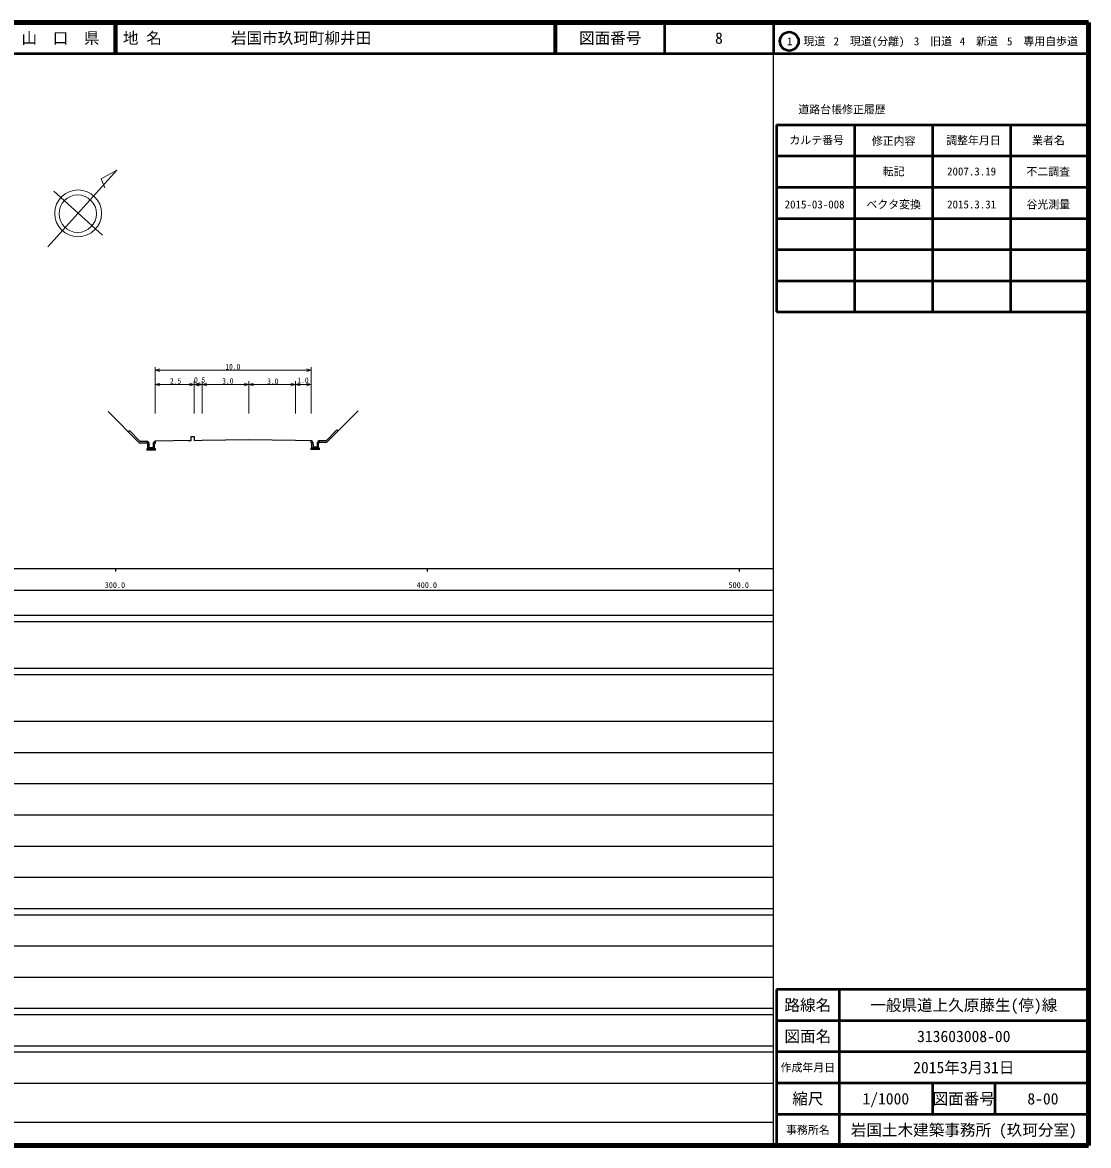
# Model space of a CAD drawing. Units: millimetres on the paper, enlarged 1000 times, with parts at other scales. Extents: x -144219055 to 680000, y -156424100 to 380000.
# Drawn here: x 338190 to 680000, y 20000 to 380000 of the extents above; entities that cross this region are included whole.
import ezdxf
from ezdxf.enums import TextEntityAlignment as Align

# ---------------------------------------------------------------- set-up
doc = ezdxf.new("R2010")
doc.units = ezdxf.units.MM
doc.header["$LTSCALE"] = 1000
for name, color, linetype, lineweight in [('M-BGD', 7, 'Continuous', 25), ('M-BGD-HTXT', 7, 'Continuous', 13), ('M-STR-HTXT', 7, 'Continuous', 13), ('M-TTL', 2, 'Continuous', 140), ('M-TTL-BAND', 7, 'Continuous', 25), ('M-TTL-FRAM', 2, 'Continuous', 50), ('M-TTL-LINE', 7, 'Continuous', 50)]:
    doc.layers.add(name, color=color, linetype=linetype, lineweight=lineweight)
doc.layers.add('M-TTL-TXT', color=7, linetype='Continuous')
doc.styles.add('ＭＳ ゴシック', font='')
doc.styles.get('ＭＳ ゴシック').set_extended_font_data('MS Gothic')

msp = doc.modelspace()

# ---------------------------------------------------------------- linework, layer by layer
at = {"layer": 'M-BGD'}
for p, q in [((365656, 255280), (375656, 245280)), ((435805, 245492), (445805, 255492)), ((372474, 249169), (372121, 248815)), ((372474, 249169), (375864, 245780)), ((435649, 245992), (439038, 249381)), ((439038, 249381), (439392, 249028)), ((375656, 245280), (378156, 245280)), ((375864, 245780), (378156, 245780)), ((378156, 245780), (378406, 245780)), ((378156, 245080), (378156, 245780)), ((378156, 245080), (378406, 244935)), ((378406, 245780), (378431, 245305)), ((378406, 243605), (378406, 244935)), ((378431, 245305), (378706, 245305)), ((378706, 245305), (378753, 243905)), ((380160, 243905), (380206, 245305)), ((380206, 245305), (380481, 245305)), ((380481, 245305), (380506, 245780)), ((380506, 245780), (380756, 245780)), ((380756, 245080), (380506, 244935)), ((380506, 243605), (380506, 244935)), ((392256, 246030), (380756, 245780)), ((380756, 245780), (380756, 245080)), ((391298, 246010), (392256, 246030)), ((392256, 246030), (392256, 247280)), ((392256, 247280), (393256, 247280)), ((393256, 247280), (393256, 246030)), ((393256, 246030), (395756, 246067)), ((395756, 246067), (410756, 246292)), ((410756, 246292), (425756, 246067)), ((425756, 246067), (430756, 245992)), ((430756, 245992), (431006, 245992)), ((430756, 245292), (430756, 245992)), ((430756, 245292), (431006, 245148)), ((431006, 245992), (431031, 245517)), ((431006, 243817), (431006, 245148)), ((431031, 245517), (431306, 245517)), ((431306, 245517), (431353, 244117)), ((432760, 244117), (432806, 245517)), ((432806, 245517), (433081, 245517)), ((433081, 245517), (433106, 245992)), ((433106, 245992), (433356, 245992)), ((433356, 245292), (433106, 245148)), ((433106, 243817), (433106, 245148)), ((433305, 245492), (435805, 245492)), ((433356, 245992), (433356, 245292)), ((433356, 245992), (435649, 245992)), ((378556, 243355), (378056, 243355)), ((378056, 243355), (378056, 242855)), ((380856, 242855), (378056, 242855)), ((378406, 243605), (378556, 243455)), ((378556, 243455), (380356, 243455)), ((378556, 243455), (378556, 243355)), ((378556, 243355), (380356, 243355)), ((378856, 243805), (380056, 243805)), ((380356, 243455), (380506, 243605)), ((380356, 243355), (380356, 243455)), ((380856, 243355), (380356, 243355)), ((380856, 242855), (380856, 243355)), ((431156, 243567), (430656, 243567)), ((430656, 243567), (430656, 243067)), ((433456, 243067), (430656, 243067)), ((431006, 243817), (431156, 243667)), ((431156, 243667), (432956, 243667)), ((431156, 243667), (431156, 243567)), ((431156, 243567), (432956, 243567)), ((431456, 244017), (432656, 244017)), ((432956, 243667), (433106, 243817)), ((432956, 243567), (432956, 243667)), ((433456, 243567), (432956, 243567)), ((433456, 243067), (433456, 243567))]:
    msp.add_line(p, q, dxfattribs=at)
for centre, start, end in [((378853, 243905), 180, 271.90915), ((380060, 243905), 268.09085, 0), ((431453, 244117), 180, 271.90915), ((432660, 244117), 268.09085, 0)]:
    msp.add_arc(centre, 100, start, end, dxfattribs=at)
at = {"layer": 'M-BGD-HTXT'}
for p, q in [((346302, 308073), (368403, 332619)), ((368403, 332619), (363466, 329835)), ((363466, 329835), (364558, 327040)), ((348201, 325874), (363807, 311823))]:
    msp.add_line(p, q, dxfattribs=at)
for centre, radius in [((356035, 318820), 7500), ((355923, 318709), 6000)]:
    msp.add_circle(centre, radius, dxfattribs=at)
at = {"layer": 'M-STR-HTXT'}
for p, q in [((380756, 254632), (380756, 269557)), ((380756, 268557), (382256, 268977)), ((382256, 268137), (380756, 268557)), ((380756, 268557), (430756, 268557)), ((429256, 268977), (430756, 268557)), ((430756, 268557), (429256, 268137)), ((430756, 269557), (430756, 254632)), ((380756, 263989), (382256, 264409)), ((382256, 263569), (380756, 263989)), ((380756, 263989), (393256, 263989)), ((391756, 264409), (393256, 263989)), ((393256, 263989), (391756, 263569)), ((393256, 264989), (393256, 254632)), ((393256, 263989), (394756, 264409)), ((394756, 263569), (393256, 263989)), ((393256, 263989), (395756, 263989)), ((394256, 264409), (395756, 263989)), ((395756, 263989), (394256, 263569)), ((395756, 264989), (395756, 254632)), ((395756, 263989), (397256, 264409)), ((397256, 263569), (395756, 263989)), ((395756, 263989), (410756, 263989)), ((409256, 264409), (410756, 263989)), ((410756, 263989), (409256, 263569)), ((410756, 264989), (410756, 254632)), ((410756, 263989), (412256, 264409)), ((412256, 263569), (410756, 263989)), ((410756, 263989), (425756, 263989)), ((424256, 264409), (425756, 263989)), ((425756, 263989), (424256, 263569)), ((425756, 264989), (425756, 254632)), ((425756, 263989), (427256, 264409)), ((427256, 263569), (425756, 263989)), ((425756, 263989), (430756, 263989)), ((429256, 264409), (430756, 263989)), ((430756, 263989), (429256, 263569))]:
    msp.add_line(p, q, dxfattribs=at)
at = {"layer": 'M-TTL'}
for p, q in [((680000, 380000), (40000, 380000)), ((680000, 20000), (680000, 380000)), ((40000, 20000), (680000, 20000))]:
    msp.add_line(p, q, dxfattribs=at)
at = {"layer": 'M-TTL-BAND'}
for p, q in [((579000, 20000), (579000, 370000)), ((40000, 205000), (579000, 205000)), ((368000, 205000), (368000, 204000)), ((468000, 205000), (468000, 204000)), ((568000, 205000), (568000, 204000)), ((68000, 198000), (579000, 198000)), ((40000, 190000), (579000, 190000)), ((40000, 188000), (579000, 188000)), ((40000, 173000), (579000, 173000)), ((40000, 171000), (579000, 171000)), ((40000, 156000), (579000, 156000)), ((46000, 146000), (579000, 146000)), ((52000, 136000), (579000, 136000)), ((46000, 126000), (579000, 126000)), ((52000, 116000), (579000, 116000)), ((46000, 106000), (579000, 106000)), ((40000, 96000), (579000, 96000)), ((40000, 94000), (579000, 94000)), ((49000, 84000), (579000, 84000)), ((40000, 74000), (579000, 74000)), ((40000, 64000), (579000, 64000)), ((40000, 62000), (579000, 62000)), ((40000, 52000), (579000, 52000)), ((40000, 50000), (579000, 50000)), ((40000, 40000), (579000, 40000)), ((68000, 27500), (579000, 27500))]:
    msp.add_line(p, q, dxfattribs=at)
at = {"layer": 'M-TTL-FRAM'}
for p, q in [((580000, 347197), (580000, 287197)), ((580000, 347197), (680000, 347197)), ((580000, 287197), (680000, 287197)), ((680000, 70000), (580000, 70000)), ((580000, 70000), (580000, 20000))]:
    msp.add_line(p, q, dxfattribs=at)
at = {"layer": 'M-TTL-LINE'}
for p, q in [((367750, 380000), (367750, 370000)), ((368250, 380000), (368250, 370000)), ((508747, 380000), (508747, 370000)), ((509247, 380000), (509247, 370000)), ((543997, 380000), (543997, 370000)), ((579000, 380000), (579000, 370000)), ((40000, 370000), (680000, 370000)), ((605000, 347197), (605000, 287197)), ((630000, 347197), (630000, 287197)), ((655000, 347197), (655000, 287197)), ((580000, 337197), (680000, 337197)), ((580000, 327197), (680000, 327197)), ((580000, 317197), (680000, 317197)), ((580000, 307197), (680000, 307197)), ((580000, 297197), (680000, 297197)), ((600000, 70000), (600000, 20000)), ((680000, 60000), (580000, 60000)), ((680000, 50000), (580000, 50000)), ((680000, 40000), (580000, 40000)), ((630000, 40000), (630000, 30000)), ((650000, 40000), (650000, 30000)), ((680000, 30000), (580000, 30000))]:
    msp.add_line(p, q, dxfattribs=at)
msp.add_circle((584031, 373958), 3000, dxfattribs=at)

# ---------------------------------------------------------------- texts
at = {"layer": 'M-STR-HTXT', "style": 'ＭＳ ゴシック', "width": 0.8}
for s, p in [('10.0', (403250, 268206)), ('2.5', (385500, 263638)), ('0.5', (393200, 263938)), ('3.0', (402250, 263638)), ('3.0', (416650, 263538)), ('1.0', (426350, 263838))]:
    msp.add_text(s, height=1833, dxfattribs=at).set_placement(p, align=Align.BOTTOM_LEFT)
at = {"layer": 'M-TTL-BAND', "style": 'ＭＳ ゴシック'}
for s, p in [('300.0', (367844, 198195)), ('400.0', (467844, 198195)), ('500.0', (567844, 198195))]:
    msp.add_text(s, height=1833, dxfattribs=at).set_placement(p, align=Align.BOTTOM_CENTER)
at = {"layer": 'M-TTL-TXT', "style": 'ＭＳ ゴシック'}
for s, height, p in [('山\u3000口\u3000県', 3666, (350375, 375000)), ('図面番号', 3666, (526622, 375000)), ('8', 3666, (561497, 375000)), ('1\u3000現道', 2566, (589448, 373958)), ('2\u3000現道(分離)', 2566, (609619, 373958)), ('3\u3000旧道', 2566, (630121, 373958)), ('4\u3000新道', 2566, (644824, 373958)), ('5\u3000専用自歩道', 2566, (665228, 373958)), ('道路台帳修正履歴', 2566, (600968, 352113)), ('カルテ番号', 2566, (592839, 342277)), ('修正内容', 2566, (617509, 342023)), ('調整年月日', 2566, (643089, 342197)), ('業者名', 2566, (667134, 342197)), ('転記', 2566, (617500, 332245)), ('2007.3.19', 2566, (642500, 332245)), ('不二調査', 2566, (667077, 332189)), ('2015-03-008', 2566, (592171, 321668)), ('ベクタ変換', 2566, (617514, 321668)), ('2015.3.31', 2566, (642514, 321668)), ('谷光測量', 2566, (667091, 321668)), ('路線名', 3666, (590000, 65000)), ('路線名', 3666, (590000, 65000)), ('一般県道上久原藤生(停)線', 3666, (640000, 65000)), ('図面名', 3666, (590000, 55000)), ('図面名', 3666, (590000, 55000)), ('313603008-00', 3666, (640000, 55000)), ('2015年3月31日', 3666, (640000, 45000)), ('作成年月日', 2566, (590000, 45000)), ('作成年月日', 2566, (590000, 45000)), ('縮尺', 3666, (590000, 35000)), ('縮尺', 3666, (590000, 35000)), ('1/1000', 3666, (615000, 35000)), ('図面番号', 3666, (640000, 35000)), ('図面番号', 3666, (640000, 35000)), (' 8-00', 3666, (664125, 35000)), ('事務所名', 2566, (590000, 25000)), ('事務所名', 2566, (590000, 25000)), ('岩国土木建築事務所 (玖珂分室)', 3666, (640000, 25000))]:
    msp.add_text(s, height=height, dxfattribs=at).set_placement(p, align=Align.MIDDLE_CENTER)
for s, p in [('地 名', (370380, 375000)), ('岩国市玖珂町柳井田', (405024, 375000))]:
    msp.add_text(s, height=3666, dxfattribs=at).set_placement(p, align=Align.MIDDLE_LEFT)

doc.saveas('drawing.dxf')
